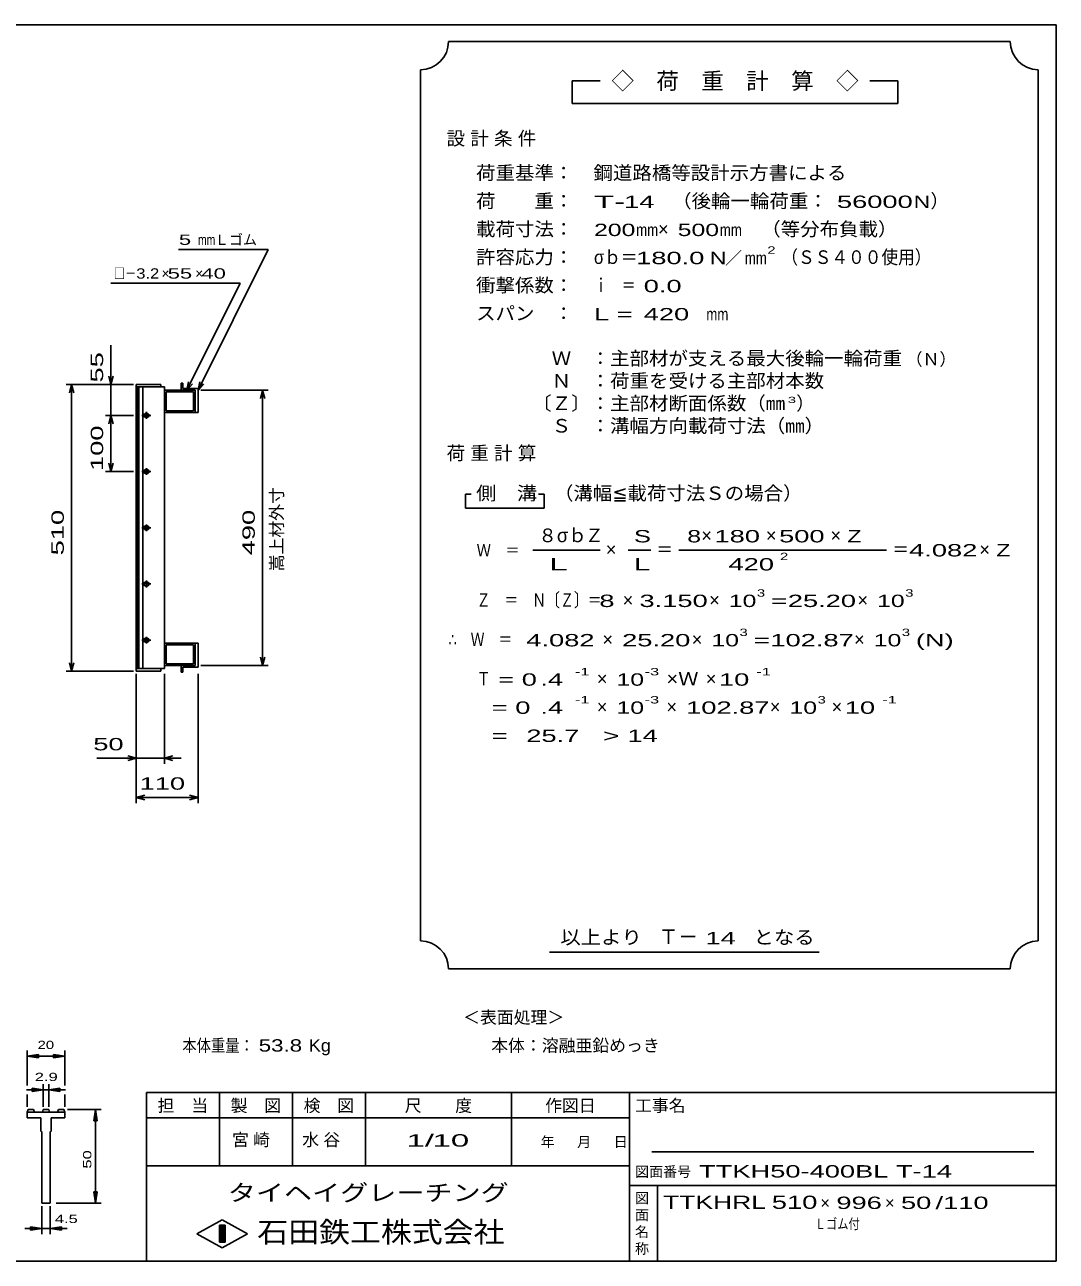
# Model space of a CAD drawing. Units: millimetres, scale not verified. Extents: x -1820 to 1736, y -1282 to 1048.
# Drawn here: x -101 to 1736, y -1152 to 1048 of the extents above; entities that cross this region are included whole.
import ezdxf
from ezdxf.enums import TextEntityAlignment as Align

# ---------------------------------------------------------------- set-up
doc = ezdxf.new("R2010")
doc.units = ezdxf.units.MM
doc.header["$LTSCALE"] = 10
for name, color, linetype, lineweight in [('0_2', 150, 'Continuous', 25), ('16', 3, 'Continuous', 25), ('22', 2, 'Continuous', 25), ('32', 4, 'Continuous', 25)]:
    doc.layers.add(name, color=color, linetype=linetype, lineweight=lineweight)
doc.styles.add('ベクトル', font='')
doc.styles.get('ベクトル').set_extended_font_data('ベクトル')

msp = doc.modelspace()

# ---------------------------------------------------------------- linework, layer by layer
at = {"layer": '0_2'}
for p, q in [((-1724, 1048.5), (1736, 1048.5)), ((1736, 1048.5), (1736, -1151.5)), ((1736, -851.5), (116, -851.5)), ((116, -851.5), (116, -1151.5)), ((246, -851.5), (246, -981.5)), ((376, -981.5), (376, -851.5)), ((506, -851.5), (506, -981.5)), ((766, -981.5), (766, -851.5)), ((976, -851.5), (976, -1151.5)), ((976, -896.5), (116, -896.5)), ((1696, -956.5), (1016, -956.5)), ((116, -981.5), (976, -981.5)), ((976, -1016.5), (1736, -1016.5)), ((1026, -1151.5), (1026, -1016.5)), ((206, -1102.5), (251, -1077.5)), ((251, -1077.5), (296, -1102.5)), ((246, -1087.5), (256, -1087.5)), ((246, -1117.5), (246, -1087.5)), ((246, -1087.5), (248, -1087.5)), ((248, -1087.5), (248, -1117.5)), ((250, -1117.5), (250, -1087.5)), ((250, -1087.5), (252, -1087.5)), ((252, -1087.5), (252, -1117.5)), ((254, -1117.5), (254, -1087.5)), ((254, -1087.5), (256, -1087.5)), ((256, -1087.5), (256, -1117.5)), ((256, -1087.5), (256, -1117.5)), ((251, -1127.5), (206, -1102.5)), ((256, -1117.5), (246, -1117.5)), ((248, -1117.5), (250, -1117.5)), ((296, -1102.5), (251, -1127.5)), ((252, -1117.5), (254, -1117.5)), ((1736, -1151.5), (-1724, -1151.5))]:
    msp.add_line(p, q, dxfattribs=at)
at = {"layer": '16'}
for p, q in [((142, 408.5), (98, 408.5)), ((98, 408.5), (98, 404)), ((98, 404), (142, 404)), ((98, 404), (98, -97)), ((148, 404), (98, 404)), ((99.5, 404), (99.5, -97)), ((102.5, -97), (102.5, 404)), ((110, 404), (110, -97)), ((142, 404), (142, 408.5)), ((148, -97), (148, 404)), ((148, 398.5), (203, 398.5)), ((148, 358.5), (148, 398.5)), ((181, 410.5), (178, 410.5)), ((178, 410.5), (178, 398.5)), ((178, 398.5), (203, 398.5)), ((181, 401.5), (181, 410.5)), ((208, 401.5), (181, 401.5)), ((203, 398.5), (203, 358.5)), ((203, 398.5), (203, 358.5)), ((208, 358.5), (208, 401.5)), ((151.2, 395.3), (199.8, 395.3)), ((151.2, 361.7), (151.2, 395.3)), ((199.8, 395.3), (199.8, 361.7)), ((108, 353.5), (124, 353.5)), ((118, 356.5), (114, 356.5)), ((116, 359.5), (116, 347.5)), ((203, 358.5), (148, 358.5)), ((199.8, 361.7), (151.2, 361.7)), ((203, 358.5), (208, 358.5)), ((114, 350.5), (118, 350.5)), ((108, 253.5), (124, 253.5)), ((118, 256.5), (114, 256.5)), ((114, 250.5), (118, 250.5)), ((116, 259.5), (116, 247.5)), ((118, 156.5), (114, 156.5)), ((116, 159.5), (116, 147.5)), ((108, 153.5), (124, 153.5)), ((114, 150.5), (118, 150.5)), ((108, 53.5), (124, 53.5)), ((118, 56.5), (114, 56.5)), ((114, 50.5), (118, 50.5)), ((116, 59.5), (116, 47.5)), ((118, -43.5), (114, -43.5)), ((116, -40.5), (116, -52.5)), ((108, -46.5), (124, -46.5)), ((114, -49.5), (118, -49.5)), ((203, -51.5), (148, -51.5)), ((148, -51.5), (148, -91.5)), ((199.8, -54.7), (151.2, -54.7)), ((151.2, -54.7), (151.2, -88.3)), ((199.8, -88.3), (199.8, -54.7)), ((203, -91.5), (203, -51.5)), ((203, -51.5), (208, -51.5)), ((203, -91.5), (203, -51.5)), ((208, -51.5), (208, -94.5)), ((98, -97), (142, -97)), ((98, -101.5), (98, -97)), ((98, -97), (148, -97)), ((142, -101.5), (98, -101.5)), ((142, -97), (142, -101.5)), ((148, -91.5), (203, -91.5)), ((151.2, -88.3), (199.8, -88.3)), ((178, -103.5), (178, -91.5)), ((178, -91.5), (203, -91.5)), ((181, -103.5), (178, -103.5)), ((208, -94.5), (181, -94.5)), ((181, -94.5), (181, -103.5))]:
    msp.add_line(p, q, dxfattribs=at)
for centre, radius, start, end in [((114, 353.5), 3, 90, 270), ((116, 353.5), 4, 46.6, 133.4), ((118, 353.5), 3, 270, 90), ((116, 353.5), 4, 226.6, 313.4), ((114, 253.5), 3, 90, 270), ((116, 253.5), 4, 46.6, 133.4), ((116, 253.5), 4, 226.6, 313.4), ((118, 253.5), 3, 270, 90), ((114, 153.5), 3, 90, 270), ((116, 153.5), 4, 46.6, 133.4), ((118, 153.5), 3, 270, 90), ((116, 153.5), 4, 226.6, 313.4), ((114, 53.5), 3, 90, 270), ((116, 53.5), 4, 46.6, 133.4), ((116, 53.5), 4, 226.6, 313.4), ((118, 53.5), 3, 270, 90), ((114, -46.5), 3, 90, 270), ((116, -46.5), 4, 46.6, 133.4), ((118, -46.5), 3, 270, 90), ((116, -46.5), 4, 226.6, 313.4)]:
    msp.add_arc(centre, radius, start, end, dxfattribs=at)
at = {"layer": '22', "color": 4}
for p, q in [((1654, 1018.5), (654, 1018.5)), ((604, 968.5), (604, -581.5)), ((1704, -581.5), (1704, 968.5)), ((924, 948.5), (874, 948.5)), ((874, 948.5), (874, 908.5)), ((1454, 948.5), (1404, 948.5)), ((1454, 908.5), (1454, 948.5)), ((874, 908.5), (1454, 908.5)), ((173, 648.5), (333, 648.5)), ((208, 398.5), (333, 648.5)), ((53, 588.5), (283, 588.5)), ((188, 398.5), (283, 588.5)), ((53, 408.5), (53, 478.5)), ((53, 408.5), (49, 423.5)), ((57, 423.5), (53, 408.5)), ((-27, 408.5), (93, 408.5)), ((-21, 393.5), (-17, 408.5)), ((-13, 393.5), (-17, 408.5)), ((-17, -101.5), (-17, 408.5)), ((93, 408.5), (43, 408.5)), ((53, 408.5), (53, 353.5)), ((188, 398.5), (191, 413.1)), ((188, 398.5), (198, 409.5)), ((208, 398.5), (211, 413.1)), ((208, 398.5), (218, 409.5)), ((213, 398.5), (333, 398.5)), ((319, 383.5), (323, 398.5)), ((327, 383.5), (323, 398.5)), ((323, -91.5), (323, 398.5)), ((43, 353.5), (93, 353.5)), ((49, 338.5), (53, 353.5)), ((57, 338.5), (53, 353.5)), ((53, 253.5), (53, 353.5)), ((53, 253.5), (49, 268.5)), ((53, 253.5), (57, 268.5)), ((43, 253.5), (93, 253.5)), ((694, 213.5), (684, 213.5)), ((684, 213.5), (684, 188.5)), ((824, 213.5), (814, 213.5)), ((824, 188.5), (824, 213.5)), ((684, 188.5), (824, 188.5)), ((804, 113.5), (924, 113.5)), ((974, 113.5), (1014, 113.5)), ((1064, 113.5), (1434, 113.5)), ((-17, -101.5), (-21, -86.5)), ((-17, -101.5), (-13, -86.5)), ((323, -91.5), (319, -76.5)), ((323, -91.5), (327, -76.5)), ((-27, -101.5), (93, -101.5)), ((98, -266.5), (98, -106.5)), ((98, -336.5), (98, -106.5)), ((148, -266.5), (148, -106.5)), ((208, -336.5), (208, -106.5)), ((213, -91.5), (333, -91.5)), ((28, -256.5), (98, -256.5)), ((98, -256.5), (83, -252.5)), ((83, -260.5), (98, -256.5)), ((98, -256.5), (148, -256.5)), ((148, -256.5), (163, -252.5)), ((163, -260.5), (148, -256.5)), ((148, -256.5), (178, -256.5)), ((98, -326.5), (113, -322.5)), ((113, -330.5), (98, -326.5)), ((98, -326.5), (208, -326.5)), ((208, -326.5), (193, -322.5)), ((193, -330.5), (208, -326.5)), ((834, -601.5), (1314, -601.5)), ((654, -631.5), (1654, -631.5))]:
    msp.add_line(p, q, dxfattribs=at)
for centre, start, end in [((604, 1018.5), 270, 0), ((1704, 1018.5), 180, 270), ((604, -631.5), 0, 90), ((1704, -631.5), 90, 180)]:
    msp.add_arc(centre, 50, start, end, dxfattribs=at)
at = {"layer": '32'}
for p, q in [((-96, -838.5), (-96, -776.5)), ((-96, -786.5), (-76, -783.5)), ((-76, -789.5), (-96, -786.5)), ((-96, -786.5), (-29.33, -786.5)), ((-76, -789.5), (-76, -783.5)), ((-29.33, -786.5), (-49.33, -783.5)), ((-49.33, -789.5), (-49.33, -783.5)), ((-49.33, -789.5), (-29.33, -786.5)), ((-29.33, -838.5), (-29.33, -776.5)), ((-67.5, -846.5), (-97.5, -846.5)), ((-96, -876.5), (-96, -854.5)), ((-67.5, -846.5), (-87.5, -843.5)), ((-87.5, -843.5), (-87.5, -849.5)), ((-87.5, -849.5), (-67.5, -846.5)), ((-67.5, -876.5), (-67.5, -836.5)), ((-67.5, -846.5), (-57.83, -846.5)), ((-57.83, -836.5), (-57.83, -876.5)), ((-57.83, -846.5), (-37.83, -843.5)), ((-37.83, -849.5), (-57.83, -846.5)), ((-57.83, -846.5), (-27.83, -846.5)), ((-37.83, -843.5), (-37.83, -849.5)), ((-29.33, -876.5), (-29.33, -854.5)), ((-96, -886.5), (-94.33, -881.5)), ((-96, -886.5), (-96, -896.5)), ((-29.33, -886.5), (-96, -886.5)), ((-96, -896.5), (-71.83, -896.5)), ((-94.33, -881.5), (-84.67, -881.5)), ((-84.67, -881.5), (-83, -886.5)), ((-71.83, -896.5), (-71.83, -919.83)), ((-69.17, -886.5), (-67.5, -881.5)), ((-67.5, -881.5), (-57.83, -881.5)), ((-57.83, -881.5), (-56.17, -886.5)), ((-53.5, -919.83), (-53.5, -896.5)), ((-53.5, -896.5), (-29.33, -896.5)), ((-42.33, -886.5), (-40.67, -881.5)), ((-40.67, -881.5), (-31, -881.5)), ((-31, -881.5), (-29.33, -886.5)), ((-29.33, -896.5), (-29.33, -886.5)), ((-24.33, -881.5), (35.67, -881.5)), ((22.67, -901.5), (25.67, -881.5)), ((22.67, -901.5), (28.67, -901.5)), ((28.67, -901.5), (25.67, -881.5)), ((25.67, -1048.17), (25.67, -881.5)), ((-71.83, -919.83), (-70.17, -921.5)), ((-70.17, -921.5), (-70.17, -1048.17)), ((-55.17, -921.5), (-53.5, -919.83)), ((-55.17, -1048.17), (-55.17, -921.5)), ((25.67, -1048.17), (22.67, -1028.17)), ((22.67, -1028.17), (28.67, -1028.17)), ((28.67, -1028.17), (25.67, -1048.17)), ((-70.17, -1048.17), (-55.17, -1048.17)), ((-70.17, -1103.17), (-70.17, -1053.17)), ((-55.17, -1103.17), (-55.17, -1053.17)), ((-44.33, -1048.17), (35.67, -1048.17)), ((-100.17, -1093.17), (-70.17, -1093.17)), ((-70.17, -1093.17), (-90.17, -1090.17)), ((-90.17, -1096.17), (-90.17, -1090.17)), ((-90.17, -1096.17), (-70.17, -1093.17)), ((-70.17, -1093.17), (-55.17, -1093.17)), ((-55.17, -1093.17), (-35.17, -1090.17)), ((-35.17, -1096.17), (-55.17, -1093.17)), ((-55.17, -1093.17), (-25.17, -1093.17)), ((-35.17, -1096.17), (-35.17, -1090.17))]:
    msp.add_line(p, q, dxfattribs=at)

# ---------------------------------------------------------------- texts
at = {"layer": '0_2', "style": 'ベクトル'}
for s, height, p in [('担\u3000当', 21.99, (136, -874.5)), ('製\u3000図', 21.99, (266, -874.5)), ('検\u3000図', 21.99, (396, -874.5)), ('尺\u3000\u3000度', 21.99, (576, -874.5)), ('作図日', 21.99, (826, -874.5)), ('工事名', 21.99, (986, -874.5)), ('年', 18.33, (818, -939)), ('月', 18.33, (883, -939)), ('日', 18.33, (948, -939)), ('図面番号', 18.33, (986, -992)), ('図', 18.33, (986, -1039)), ('面', 18.33, (986, -1069)), ('名', 18.33, (986, -1099)), ('称', 18.33, (986, -1129))]:
    msp.add_text(s, height=height, dxfattribs=at).set_placement(p, align=Align.MIDDLE_LEFT)
at = {"layer": '0_2', "color": 222, "style": 'ベクトル'}
for s, height, width, p in [('タイヘイグレーチング', 29.33, 1.25, (261, -1029.5)), ('石田鉄工株式会社', 36.66, 1.1, (313.5, -1099.5))]:
    msp.add_text(s, height=height, dxfattribs=dict(at, width=width)).set_placement(p, align=Align.MIDDLE_LEFT)
at = {"layer": '22', "style": 'ベクトル'}
for s, height, p in [('◇\u3000荷\u3000重\u3000計\u3000算\u3000◇', 29.33, (944, 948.5)), ('）', 24.19, (1512, 735)), ('×', 24.19, (1027, 685)), ('Ｌゴム', 18.33, (238, 666)), ('／', 21.99, (1146.5, 633.5)), ('×', 18.33, (143, 606)), ('×', 18.33, (203, 606)), ('（Ｎ）', 21.99, (1468, 453.5)), ('）', 24.19, (1273, 375)), ('σｂ', 24.19, (847, 140)), ('８', 24.19, (814, 140)), ('Ｚ', 24.19, (897, 140)), ('×', 24.19, (1104, 140)), ('×', 24.19, (1219, 140)), ('×', 24.19, (1334, 140)), ('×', 24.19, (934, 115)), ('×', 24.19, (1599, 115)), ('×', 24.19, (964, 25)), ('×', 24.19, (1118, 25)), ('×', 24.19, (1382, 25)), ('×', 24.19, (928, -45)), ('×', 24.19, (1087, -45)), ('×', 24.19, (1376, -45)), ('×', 24.19, (918, -115)), ('×', 24.19, (1112, -115)), ('×', 24.19, (918, -165)), ('×', 24.19, (1042, -165)), ('×', 24.19, (1226, -165)), ('×', 24.19, (1336, -165)), ('Ｔ－', 25.66, (1028, -574)), ('＜表面処理＞', 21.99, (680, -717.5)), ('本体：', 21.99, (730, -767.5)), ('溶融亜鉛めっき', 21.99, (820, -767.5)), ('×', 21.99, (1316, -1047.5)), ('×', 21.99, (1431, -1047.5))]:
    msp.add_text(s, height=height, dxfattribs=at).set_placement(p, align=Align.MIDDLE_LEFT)
for s, height, width, p in [('荷重基準：\u3000', 24.19, 1.05, (703, 785)), ('鋼道路橋等設計示方書による', 24.19, 1.05, (912, 785)), ('荷\u3000\u3000重：\u3000', 24.19, 1.05, (703, 735)), ('（後輪一輪荷重：', 24.19, 1.05, (1052, 735)), ('T-', 21.99, 2, (913, 733.5)), (' 14 ', 21.99, 1.65, (953, 733.5)), (' 56000', 21.99, 1.65, (1332, 733.5)), ('N', 21.99, 1.4, (1482, 733.5)), ('載荷寸法：\u3000', 24.19, 1.05, (703, 685)), ('200', 21.99, 1.5, (913, 683.5)), ('mm', 21.99, 0.8, (988, 683.5)), ('500', 21.99, 1.5, (1062, 683.5)), ('mm', 21.99, 0.8, (1137, 683.5)), ('\u3000（等分布負載）', 24.19, 1.05, (1176, 685)), (' 5 ', 18.33, 1.6, (163, 666)), ('mm', 18.33, 0.75, (208, 666)), ('許容応力：\u3000', 24.19, 1.05, (703, 635)), ('σｂ＝', 24.19, 0.9, (913, 635)), ('180.0', 21.99, 1.65, (988, 633.5)), ('N', 21.99, 1.4, (1119, 633.5)), ('mm', 21.99, 0.8, (1181.5, 633.5)), ('2', 13.2, 1.5, (1221.5, 647.5)), ('（ＳＳ４００使用）', 24.19, 0.9, (1246.5, 635)), ('□－', 18.33, 0.8, (58, 606)), ('3.2', 18.33, 1.2, (98, 606)), (' 55 ', 18.33, 1.6, (143, 606)), (' 40 ', 18.33, 1.6, (203, 606)), ('衝撃係数：\u3000', 24.19, 1.05, (703, 585)), ('ｉ\u3000＝', 24.19, 0.75, (913, 585)), (' 0.0', 21.99, 1.65, (988, 583.5)), ('スパン\u3000：\u3000', 24.19, 1.05, (703, 535)), ('L =', 21.99, 1.65, (913, 533.5)), (' 420 ', 21.99, 1.65, (988, 533.5)), ('mm', 21.99, 0.8, (1113, 533.5)), ('\u3000Ｗ\u3000：主部材が支える最大後輪一輪荷重', 24.19, 1.05, (803, 455)), ('\u3000Ｎ\u3000：荷重を受ける主部材本数', 24.19, 1.05, (803, 415)), ('〔Ｚ〕：主部材断面係数（㎜', 24.19, 1.05, (803, 375)), ('3', 11, 1.8, (1258, 381)), ('\u3000Ｓ\u3000：溝幅方向載荷寸法（㎜）', 24.19, 1.05, (803, 335)), ('側\u3000溝', 24.19, 1.1, (703, 215)), ('\u3000（溝幅≦載荷寸法Ｓの場合）', 24.19, 1.05, (807, 215)), ('S', 21.99, 1.55, (984, 138.5)), ('8', 21.99, 1.5, (1079, 138.5)), (' 180 ', 21.99, 1.65, (1114, 138.5)), (' 500 ', 21.99, 1.65, (1229, 138.5)), ('Z', 21.99, 1.4, (1364, 138.5)), ('Ｗ\u3000＝', 21.99, 0.85, (704, 113.5)), ('＝', 24.19, 0.9, (1024, 115)), ('＝', 24.19, 0.9, (1444, 115)), ('4.082', 21.99, 1.65, (1474, 113.5)), ('Z', 21.99, 1.4, (1629, 113.5)), ('L', 21.99, 1.8, (984, 88.5)), (' 420 ', 21.99, 1.65, (1139, 88.5)), ('2', 13.2, 1.5, (1244, 102.5)), ('3', 13.2, 1.5, (1203, 37.5)), ('3', 13.2, 1.5, (1467, 37.5)), ('Ｚ\u3000＝\u3000Ｎ〔Ｚ〕＝', 24.19, 0.75, (704, 25)), (' 8 ', 21.99, 1.65, (909, 23.5)), ('3.150', 21.99, 1.65, (994, 23.5)), ('10', 21.99, 1.5, (1153, 23.5)), ('=', 21.99, 1.7, (1228, 23.5)), ('25.20', 21.99, 1.65, (1258, 23.5)), ('10', 21.99, 1.5, (1417, 23.5)), ('∴\u3000Ｗ\u3000＝', 24.19, 0.75, (654, -45)), (' 4.082', 21.99, 1.65, (779, -46.5)), ('25.20', 21.99, 1.65, (963, -46.5)), ('10', 21.99, 1.5, (1122, -46.5)), ('3', 13.2, 1.5, (1172, -32.5)), ('=', 21.99, 1.7, (1197, -46.5)), ('102.87', 21.99, 1.65, (1227, -46.5)), ('10', 21.99, 1.5, (1411, -46.5)), ('3', 13.2, 1.5, (1461, -32.5)), ('(N)', 21.99, 1.65, (1486, -46.5)), ('Ｔ', 24.19, 0.75, (704, -115)), (' = 0', 21.99, 1.65, (729, -116.5)), (' .4 ', 21.99, 1.65, (804, -116.5)), ('-1', 13.2, 1.65, (879, -102.5)), ('10', 21.99, 1.5, (953, -116.5)), ('-3', 13.2, 1.65, (1003, -102.5)), ('×Ｗ', 24.19, 1.1, (1042, -115)), (' 10 ', 21.99, 1.65, (1122, -116.5)), ('-1', 13.2, 1.65, (1202, -102.5)), ('-1', 13.2, 1.65, (879, -152.5)), ('-3', 13.2, 1.65, (1003, -152.5)), ('3', 13.2, 1.5, (1311, -152.5)), ('-1', 13.2, 1.65, (1426, -152.5)), ('  = 0', 21.99, 1.65, (704, -166.5)), (' .4 ', 21.99, 1.65, (804, -166.5)), ('10', 21.99, 1.5, (953, -166.5)), ('102.87', 21.99, 1.65, (1077, -166.5)), ('10', 21.99, 1.5, (1261, -166.5)), (' 10 ', 21.99, 1.65, (1346, -166.5)), ('  =', 21.99, 1.65, (704, -216.5)), (' 25.7', 21.99, 1.65, (779, -216.5)), ('>', 21.99, 1.7, (929, -216.5)), (' 14 ', 21.99, 1.65, (959, -216.5)), (' 50 ', 21.99, 1.65, (8, -231.5)), (' 110 ', 21.99, 1.65, (90.5, -301.5)), ('以上より\u3000', 24.19, 1.1, (853, -575)), (' 14 ', 21.99, 1.65, (1098, -576.5)), ('となる', 24.19, 1.1, (1197, -575)), ('本体重量：', 21.99, 0.85, (180, -767.5)), (' 53.8', 21.99, 1.35, (305, -767.5)), ('Kg', 21.99, 1.1, (405, -767.5)), ('1/', 21.99, 2, (579, -936.5)), (' 10 ', 21.99, 2, (609, -936.5)), ('TTKH50-400BL T-14        ', 21.99, 1.65, (1100, -991.5)), ('TTKHRL', 23.46, 1.5, (1036, -1046.5)), (' 510 ', 23.46, 1.55, (1216, -1046.5)), (' 996 ', 21.99, 1.65, (1331, -1047.5)), (' 50 ', 21.99, 1.65, (1446, -1047.5)), ('/', 21.99, 1.65, (1521, -1047.5)), (' 110 ', 21.99, 1.65, (1521, -1047.5)), ('Ｌゴム付', 18.33, 0.8, (1306, -1085))]:
    msp.add_text(s, height=height, dxfattribs=dict(at, width=width)).set_placement(p, align=Align.MIDDLE_LEFT)
at = {"layer": '22', "style": 'ベクトル', "width": 1.65}
for s, p in [(' 55 ', (28, 398.5)), (' 100 ', (28, 241)), (' 510 ', (-42, 91)), (' 490 ', (298, 91))]:
    msp.add_text(s, height=21.99, rotation=90, dxfattribs=at).set_placement(p, align=Align.MIDDLE_LEFT)
at = {"layer": '22', "style": 'ベクトル'}
msp.add_text('嵩上材外寸', height=21.99, rotation=90, dxfattribs=at).set_placement((348, 76), align=Align.MIDDLE_LEFT)
at = {"layer": '22', "attachment_point": 4, "style": 'ベクトル'}
for s, insert, char_height in [('\\T1.28;設計条件', (650.5, 845), 24.19), ('\\T1.28;荷重計算', (650.5, 285), 24.19), ('\\T1.5;\\W2;\\~L\\~', (809, 88.5), 21.99), ('\\T1.25;宮崎\u3000', (268.5, -936.5), 21.99), ('\\T1.25;水谷\u3000', (393.5, -936.5), 21.99)]:
    msp.add_mtext(s, dxfattribs=dict(at, insert=insert, char_height=char_height))
at = {"layer": '32', "color": 2, "style": 'ベクトル'}
for s, width, p in [('20', 1.35, (-77.67, -766.5)), ('2.9', 1.5, (-82.67, -823.5)), (' 4.5 ', 1.5, (-55.17, -1076.17))]:
    msp.add_text(s, height=14.66, dxfattribs=dict(at, width=width)).set_placement(p, align=Align.MIDDLE_LEFT)
at = {"layer": '32', "color": 2, "style": 'ベクトル', "width": 1.5}
msp.add_text(' 50 ', height=14.66, rotation=90, dxfattribs=at).set_placement((10.67, -994.83), align=Align.MIDDLE_LEFT)

doc.saveas('drawing.dxf')
